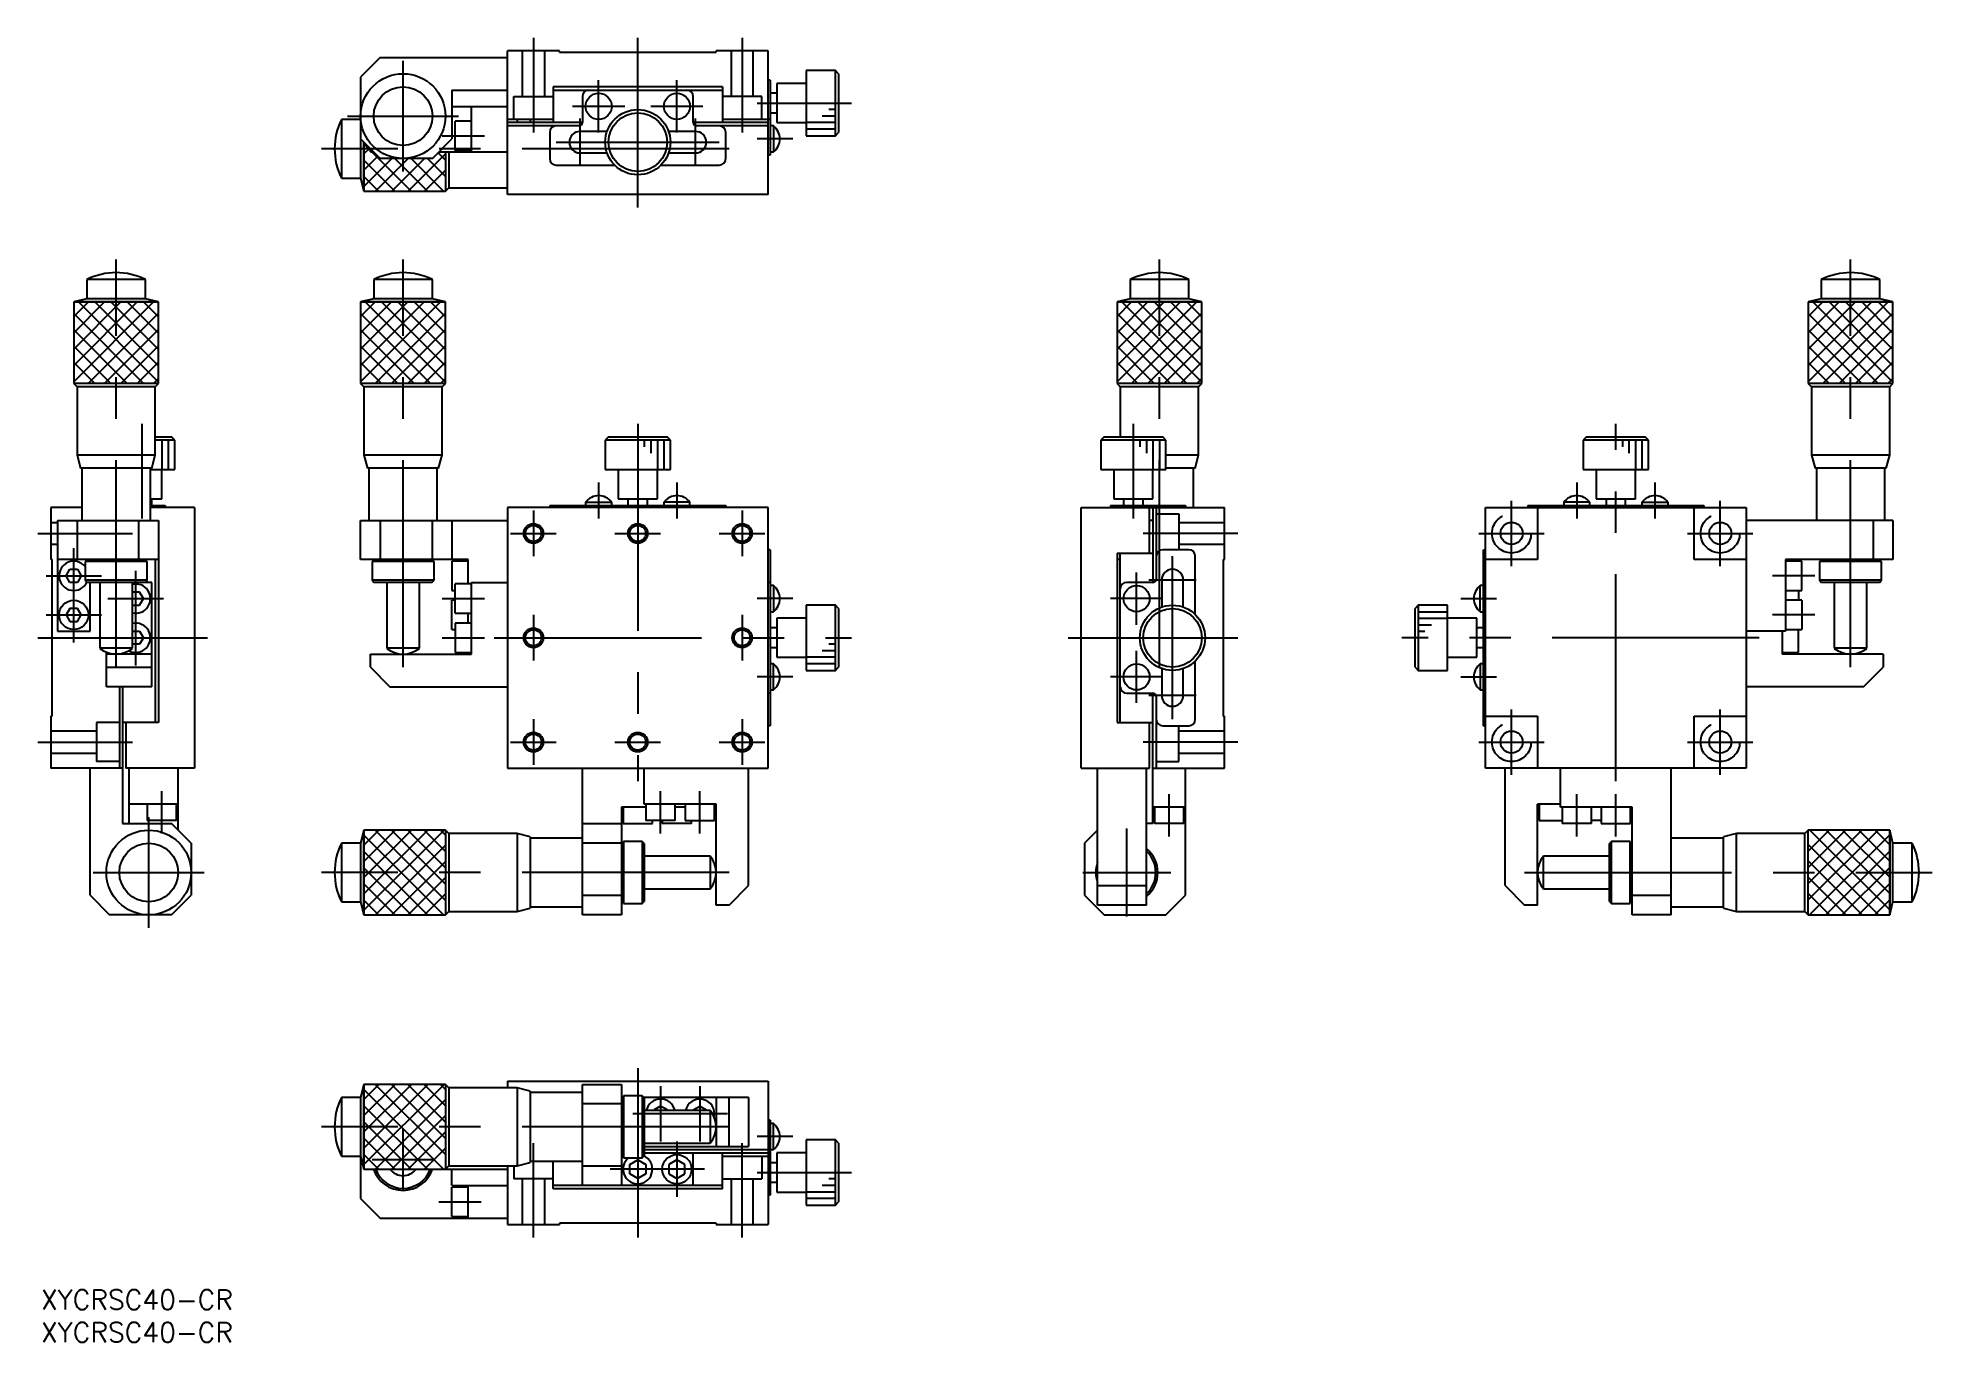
# Model space of a CAD drawing. Extents: x -92 to 198, y -108 to 92.
import ezdxf

# ---------------------------------------------------------------- set-up
doc = ezdxf.new("R2010")
doc.units = 0
doc.linetypes.add('CENTER', pattern=[50.8, 31.75, -6.35, 6.35, -6.35])
doc.linetypes.add('DASHED', pattern=[19.05, 12.7, -6.35])
doc.layers.get('0').update_dxf_attribs({"linetype": 'CONTINUOUS'})
doc.layers.add('CENTER', color=1, linetype='CENTER')
doc.styles.get("Standard").update_dxf_attribs({"font": 'txt.shx', "height": 3, "bigfont": 'bigfont.shx'})

msp = doc.modelspace()

# ---------------------------------------------------------------- linework, layer by layer
at = {"color": 7, "linetype": 'CONTINUOUS'}
for p, q in [((-39.5, 89), (-42.5, 86)), ((-39.5, 89), (-20, 89)), ((-12, 90), (-20, 90)), ((-20, 68), (-20, 90)), ((-12, 89.8), (-12, 90)), ((-12, 89.8), (12, 89.8)), ((20, 90), (12, 90)), ((12, 89.8), (12, 90)), ((20, 68), (20, 90)), ((-42.5, 86), (-42.5, 70.5)), ((13, 84.5), (-13, 84.5)), ((-13, 84.5), (-13, 79)), ((13, 84.5), (13, 79)), ((20.3, 85.5), (20, 85.5)), ((20.3, 85.5), (20.3, 74)), ((21.3, 85), (21.3, 79)), ((25.8, 85), (21.3, 85)), ((25.8, 87), (25.8, 77)), ((30.3, 87), (25.8, 87)), ((30.3, 77), (30.3, 87)), ((30.8, 86.5), (30.3, 87)), ((30.8, 86.5), (30.8, 77.5)), ((-28.5, 84), (-28.5, 76.5)), ((-28.5, 84), (-20, 84)), ((-28.5, 81.5), (-20, 81.5)), ((-25.5, 74.5), (-25.5, 81.5)), ((-13, 84), (13, 84)), ((-8.5, 83), (-8.5, 79)), ((8.5, 79), (8.5, 83)), ((21.3, 83.5), (20.3, 83.5)), ((-45.43, 79.5), (-45.43, 70.5)), ((-42.5, 79.5), (-45.43, 79.5)), ((-28, 74.75), (-28, 79.25)), ((-25.5, 79.25), (-28, 79.25)), ((-13, 79.5), (-20, 79.5)), ((-8.5, 79), (-20, 79)), ((-9, 78.5), (-20, 78.5)), ((-18.5, 79.5), (-18.5, 79)), ((-16.5, 79.5), (-16.5, 79)), ((20, 79), (8.5, 79)), ((20, 78.5), (9, 78.5)), ((20.3, 79.5), (13, 79.5)), ((20.3, 80.5), (21.3, 80.5)), ((20.8, 78.5), (20.3, 78.5)), ((20.8, 78.5), (20.8, 74.5)), ((21.3, 79), (25.8, 79)), ((30.3, 79), (25.8, 79)), ((30.3, 80), (28.3, 80)), ((30.3, 81), (29.3, 81)), ((-42.5, 76.5), (-39.5, 73.5)), ((-42, 68.5), (-42, 76)), ((-42, 76), (-42, 68.5)), ((-41, 74.73), (-42, 75.74)), ((-31.5, 73.5), (-28.5, 76.5)), ((-13.5, 77.5), (-13.5, 73.5)), ((-4.72, 77.65), (-8.85, 77.65)), ((8.85, 77.65), (4.72, 77.65)), ((13.5, 73.5), (13.5, 77.5)), ((30.3, 78), (25.8, 78)), ((25.8, 77), (30.3, 77)), ((30.3, 77), (30.8, 77.5)), ((-41.11, 75.11), (-42, 74.21)), ((-39.86, 73.86), (-42, 71.71)), ((-37.71, 73.5), (-42, 69.21)), ((-37.27, 68.5), (-42, 73.24)), ((-41, 74.5), (-41, 75)), ((-41, 74.5), (-40.5, 74.5)), ((-34.77, 68.5), (-40.77, 74.5)), ((-35.21, 73.5), (-40.21, 68.5)), ((-31.5, 73.5), (-39.5, 73.5)), ((-32.71, 73.5), (-37.71, 68.5)), ((-32.27, 68.5), (-37.27, 73.5)), ((-29.5, 74.21), (-35.21, 68.5)), ((-29.77, 68.5), (-34.77, 73.5)), ((-29.5, 70.73), (-32.27, 73.5)), ((-29.5, 73.23), (-30.63, 74.37)), ((-30.5, 74.5), (-20, 74.5)), ((-29.5, 74.5), (-29.5, 68.5)), ((-29, 74.5), (-29, 69)), ((-28, 74.75), (-25.5, 74.75)), ((-8.85, 74.35), (-4.72, 74.35)), ((4.72, 74.35), (8.85, 74.35)), ((20.3, 74), (20, 74)), ((20.3, 74.5), (20.8, 74.5)), ((-45.43, 70.5), (-42.5, 70.5)), ((-42.5, 70.5), (-42, 68.5)), ((-39.77, 68.5), (-42, 70.74)), ((-29.5, 71.71), (-32.71, 68.5)), ((-12.5, 72.5), (-3.57, 72.5)), ((3.57, 72.5), (12.5, 72.5)), ((-42, 68.5), (-42, 68.5)), ((-42, 68.5), (-29.5, 68.5)), ((-29.5, 68.5), (-29, 69)), ((-29, 69), (-20, 69)), ((20, 68), (-20, 68)), ((-75.5, 54.93), (-84.5, 54.93)), ((-84.5, 54.93), (-84.5, 52)), ((-75.5, 52), (-75.5, 54.93)), ((-31.5, 54.93), (-40.5, 54.93)), ((-40.5, 54.93), (-40.5, 52)), ((-31.5, 52), (-31.5, 54.93)), ((84.5, 54.93), (75.5, 54.93)), ((75.5, 54.93), (75.5, 52)), ((84.5, 52), (84.5, 54.93)), ((190.5, 54.93), (181.5, 54.93)), ((181.5, 54.93), (181.5, 52)), ((190.5, 52), (190.5, 54.93)), ((-84.5, 52), (-86.5, 51.5)), ((-86.5, 49.27), (-84.26, 51.5)), ((-86.5, 46.77), (-81.76, 51.5)), ((-86.5, 44.27), (-79.26, 51.5)), ((-86.5, 41.77), (-76.76, 51.5)), ((-86.5, 39.27), (-74.26, 51.5)), ((-86.5, 51.5), (-73.5, 51.5)), ((-73.5, 51.5), (-86.5, 51.5)), ((-86.5, 51.5), (-86.5, 51.5)), ((-86.5, 51.5), (-86.5, 39)), ((-75.79, 39), (-86.5, 49.71)), ((-73.5, 39.21), (-85.79, 51.5)), ((-75.5, 52), (-84.5, 52)), ((-84.27, 39), (-73.5, 49.77)), ((-73.5, 41.71), (-83.29, 51.5)), ((-73.5, 44.21), (-80.79, 51.5)), ((-73.5, 46.71), (-78.29, 51.5)), ((-73.5, 49.21), (-75.79, 51.5)), ((-73.5, 51.5), (-75.5, 52)), ((-73.5, 51.5), (-73.5, 51.5)), ((-73.5, 39), (-73.5, 51.5)), ((-40.5, 52), (-42.5, 51.5)), ((-42.5, 49.27), (-40.26, 51.5)), ((-42.5, 46.77), (-37.76, 51.5)), ((-42.5, 44.27), (-35.26, 51.5)), ((-42.5, 41.77), (-32.76, 51.5)), ((-42.5, 39.27), (-30.26, 51.5)), ((-42.5, 51.5), (-29.5, 51.5)), ((-29.5, 51.5), (-42.5, 51.5)), ((-42.5, 51.5), (-42.5, 51.5)), ((-42.5, 51.5), (-42.5, 39)), ((-31.79, 39), (-42.5, 49.71)), ((-29.5, 39.21), (-41.79, 51.5)), ((-31.5, 52), (-40.5, 52)), ((-40.27, 39), (-29.5, 49.77)), ((-29.5, 41.71), (-39.29, 51.5)), ((-29.5, 44.21), (-36.79, 51.5)), ((-29.5, 46.71), (-34.29, 51.5)), ((-29.5, 49.21), (-31.79, 51.5)), ((-29.5, 51.5), (-31.5, 52)), ((-29.5, 51.5), (-29.5, 51.5)), ((-29.5, 39), (-29.5, 51.5)), ((75.5, 52), (73.5, 51.5)), ((73.5, 49.27), (75.74, 51.5)), ((73.5, 46.77), (78.24, 51.5)), ((73.5, 44.27), (80.74, 51.5)), ((73.5, 41.77), (83.24, 51.5)), ((73.5, 39.27), (85.74, 51.5)), ((73.5, 51.5), (86.5, 51.5)), ((86.5, 51.5), (73.5, 51.5)), ((73.5, 51.5), (73.5, 51.5)), ((73.5, 51.5), (73.5, 39)), ((84.21, 39), (73.5, 49.71)), ((86.5, 39.21), (74.21, 51.5)), ((84.5, 52), (75.5, 52)), ((75.73, 39), (86.5, 49.77)), ((86.5, 41.71), (76.71, 51.5)), ((86.5, 44.21), (79.21, 51.5)), ((86.5, 46.71), (81.71, 51.5)), ((86.5, 49.21), (84.21, 51.5)), ((86.5, 51.5), (84.5, 52)), ((86.5, 51.5), (86.5, 51.5)), ((86.5, 39), (86.5, 51.5)), ((181.5, 52), (179.5, 51.5)), ((179.5, 49.27), (181.74, 51.5)), ((179.5, 46.77), (184.24, 51.5)), ((179.5, 44.27), (186.74, 51.5)), ((179.5, 41.77), (189.24, 51.5)), ((179.5, 39.27), (191.74, 51.5)), ((179.5, 51.5), (192.5, 51.5)), ((192.5, 51.5), (179.5, 51.5)), ((179.5, 51.5), (179.5, 51.5)), ((179.5, 51.5), (179.5, 39)), ((190.21, 39), (179.5, 49.71)), ((192.5, 39.21), (180.21, 51.5)), ((190.5, 52), (181.5, 52)), ((181.73, 39), (192.5, 49.77)), ((192.5, 41.71), (182.71, 51.5)), ((192.5, 44.21), (185.21, 51.5)), ((192.5, 46.71), (187.71, 51.5)), ((192.5, 49.21), (190.21, 51.5)), ((192.5, 51.5), (190.5, 52)), ((192.5, 51.5), (192.5, 51.5)), ((192.5, 39), (192.5, 51.5)), ((-78.29, 39), (-86.5, 47.21)), ((-81.77, 39), (-73.5, 47.27)), ((-34.29, 39), (-42.5, 47.21)), ((-37.77, 39), (-29.5, 47.27)), ((81.71, 39), (73.5, 47.21)), ((78.23, 39), (86.5, 47.27)), ((187.71, 39), (179.5, 47.21)), ((184.23, 39), (192.5, 47.27)), ((-80.79, 39), (-86.5, 44.71)), ((-79.27, 39), (-73.5, 44.77)), ((-36.79, 39), (-42.5, 44.71)), ((-35.27, 39), (-29.5, 44.77)), ((79.21, 39), (73.5, 44.71)), ((80.73, 39), (86.5, 44.77)), ((185.21, 39), (179.5, 44.71)), ((186.73, 39), (192.5, 44.77)), ((-83.29, 39), (-86.5, 42.21)), ((-76.77, 39), (-73.5, 42.27)), ((-39.29, 39), (-42.5, 42.21)), ((-32.77, 39), (-29.5, 42.27)), ((76.71, 39), (73.5, 42.21)), ((83.23, 39), (86.5, 42.27)), ((182.71, 39), (179.5, 42.21)), ((189.23, 39), (192.5, 42.27)), ((-73.5, 39), (-86.5, 39)), ((-86.5, 39), (-86, 38.5)), ((-74, 38.5), (-86, 38.5)), ((-86, 38.5), (-86, 28)), ((-74.27, 39), (-73.5, 39.77)), ((-74, 38.5), (-73.5, 39)), ((-74, 28), (-74, 38.5)), ((-29.5, 39), (-42.5, 39)), ((-42.5, 39), (-42, 38.5)), ((-30, 38.5), (-42, 38.5)), ((-42, 38.5), (-42, 28)), ((-30.27, 39), (-29.5, 39.77)), ((-30, 38.5), (-29.5, 39)), ((-30, 28), (-30, 38.5)), ((86.5, 39), (73.5, 39)), ((73.5, 39), (74, 38.5)), ((86, 38.5), (74, 38.5)), ((74, 38.5), (74, 30.8)), ((85.73, 39), (86.5, 39.77)), ((86, 38.5), (86.5, 39)), ((86, 28), (86, 38.5)), ((192.5, 39), (179.5, 39)), ((179.5, 39), (180, 38.5)), ((192, 38.5), (180, 38.5)), ((180, 38.5), (180, 28)), ((191.73, 39), (192.5, 39.77)), ((192, 38.5), (192.5, 39)), ((192, 28), (192, 38.5)), ((-74, 30.8), (-71.5, 30.8)), ((-71, 30.3), (-74, 30.3)), ((-73, 30.3), (-73, 25.8)), ((-72, 30.3), (-72, 25.8)), ((-71, 30.3), (-71.5, 30.8)), ((-71, 25.8), (-71, 30.3)), ((-4.5, 30.8), (-5, 30.3)), ((5, 30.3), (-5, 30.3)), ((-5, 30.3), (-5, 25.8)), ((-4.5, 30.8), (4.5, 30.8)), ((1, 30.3), (1, 29.3)), ((2, 30.3), (2, 28.3)), ((3, 30.3), (3, 25.8)), ((4, 30.3), (4, 25.8)), ((5, 30.3), (4.5, 30.8)), ((5, 25.8), (5, 30.3)), ((71.5, 30.8), (71, 30.3)), ((81, 30.3), (71, 30.3)), ((71, 30.3), (71, 25.8)), ((71.5, 30.8), (80.5, 30.8)), ((77, 30.3), (77, 29.3)), ((78, 30.3), (78, 28.3)), ((79, 30.3), (79, 25.8)), ((80, 30.3), (80, 25.8)), ((81, 30.3), (80.5, 30.8)), ((81, 25.8), (81, 30.3)), ((145.5, 30.8), (145, 30.3)), ((155, 30.3), (145, 30.3)), ((145, 30.3), (145, 25.8)), ((145.5, 30.8), (154.5, 30.8)), ((151, 30.3), (151, 29.3)), ((152, 30.3), (152, 28.3)), ((153, 30.3), (153, 25.8)), ((154, 30.3), (154, 25.8)), ((155, 30.3), (154.5, 30.8)), ((155, 25.8), (155, 30.3)), ((-74, 28), (-86, 28)), ((-86, 28), (-85.46, 26)), ((-74.54, 26), (-74, 28)), ((-30, 28), (-42, 28)), ((-42, 28), (-41.46, 26)), ((-30.54, 26), (-30, 28)), ((86, 28), (81, 28)), ((85.46, 26), (86, 28)), ((192, 28), (180, 28)), ((180, 28), (180.54, 26)), ((191.46, 26), (192, 28)), ((-74.54, 26), (-85.46, 26)), ((-85.25, 26), (-85.25, 18)), ((-74.75, 18), (-74.75, 26)), ((-74.75, 25.8), (-71, 25.8)), ((-73, 21.3), (-73, 25.8)), ((-30.54, 26), (-41.46, 26)), ((-41.25, 26), (-41.25, 18)), ((-30.75, 18), (-30.75, 26)), ((-5, 25.8), (5, 25.8)), ((-3, 25.8), (-3, 21.3)), ((3, 21.3), (3, 25.8)), ((71, 25.8), (81, 25.8)), ((73, 25.8), (73, 21.3)), ((79, 21.3), (79, 25.8)), ((85.46, 26), (81, 26)), ((85.25, 20), (85.25, 26)), ((145, 25.8), (155, 25.8)), ((147, 25.8), (147, 21.3)), ((153, 21.3), (153, 25.8)), ((191.46, 26), (180.54, 26)), ((180.75, 26), (180.75, 18)), ((191.25, 18), (191.25, 26)), ((-74.75, 21.3), (-73, 21.3)), ((-74.5, 20.3), (-74.5, 21.3)), ((-8, 20.8), (-8, 20.3)), ((-8, 20.8), (-4, 20.8)), ((-4, 20.3), (-4, 20.8)), ((-3, 21.3), (3, 21.3)), ((-1.5, 21.3), (-1.5, 20.3)), ((1.5, 20.3), (1.5, 21.3)), ((4, 20.8), (4, 20.3)), ((8, 20.8), (4, 20.8)), ((8, 20.3), (8, 20.8)), ((73, 21.3), (79, 21.3)), ((74.5, 21.3), (74.5, 20.3)), ((77.5, 20.3), (77.5, 21.3)), ((142, 20.8), (142, 20.3)), ((146, 20.8), (142, 20.8)), ((146, 20.3), (146, 20.8)), ((147, 21.3), (153, 21.3)), ((148.5, 21.3), (148.5, 20.3)), ((151.5, 20.3), (151.5, 21.3)), ((154, 20.8), (154, 20.3)), ((154, 20.8), (158, 20.8)), ((158, 20.3), (158, 20.8)), ((-90, 20), (-90, 12)), ((-85.25, 20), (-90, 20)), ((-89, 18), (-89, 1)), ((-89, 18), (-73.5, 18)), ((-86, 18), (-86, 12)), ((-76.5, 12), (-76.5, 18)), ((-74.75, 20.3), (-72.5, 20.3)), ((-68, 20), (-74.75, 20)), ((-73.5, 18), (-73.5, -13)), ((-72.5, 20.3), (-72.5, 20)), ((-68, 20), (-68, -20)), ((-42.5, 18), (-20, 18)), ((-42.5, 12), (-42.5, 18)), ((-39.5, 18), (-39.5, 12)), ((-31.5, 12), (-31.5, 18)), ((-28.5, 18), (-28.5, 12)), ((20, 20), (-20, 20)), ((-20, 20), (-20, -20)), ((-13.5, 20.3), (-13.5, 20)), ((-13.5, 20.3), (13.5, 20.3)), ((13.5, 20.3), (13.5, 20)), ((20, -20), (20, 20)), ((68, 20), (90, 20)), ((68, -20), (68, 20)), ((72.5, 20.3), (84, 20.3)), ((72.5, 20.3), (72.5, 20)), ((78.5, 13), (78.5, 20.3)), ((79, 18), (78.5, 18)), ((79, 20), (79, 8.5)), ((79.5, 20), (79.5, 9)), ((84, 20.3), (84, 20)), ((90, 12), (90, 20)), ((130, 20), (170, 20)), ((130, -20), (130, 20)), ((136.5, 20.3), (163.5, 20.3)), ((136.5, 20.3), (136.5, 20)), ((138, 20), (138, 12)), ((141.5, 20.3), (141.5, 20)), ((158.5, 20.3), (158.5, 20)), ((162, 12), (162, 20)), ((163.5, 20.3), (163.5, 20)), ((170, 20), (170, -20)), ((192.5, 18), (170, 18)), ((189.5, 12), (189.5, 18)), ((192.5, 18), (192.5, 12)), ((-89.8, 12), (-90, 12)), ((-89.8, -12), (-89.8, 12)), ((-73.5, 12), (-89, 12)), ((-75.25, 11.7), (-84.75, 11.7)), ((-84.75, 11.7), (-84.75, 8.81)), ((-84.44, 12), (-84.44, 11.7)), ((-75.56, 11.7), (-75.56, 12)), ((-75.25, 8.81), (-75.25, 11.7)), ((-74, 12), (-74, -13)), ((-26, 12), (-42.5, 12)), ((-31.25, 11.7), (-40.75, 11.7)), ((-40.75, 11.7), (-40.75, 8.81)), ((-40.44, 12), (-40.44, 11.7)), ((-31.56, 11.7), (-31.56, 12)), ((-31.25, 8.81), (-31.25, 11.7)), ((-28.5, 11.75), (-28.5, 7.25)), ((-26, 11.75), (-28.5, 11.75)), ((-26, 8.25), (-26, 12)), ((20.3, 13.5), (20, 13.5)), ((20.3, 13.5), (20.3, -13.5)), ((73.5, 13), (73.5, -13)), ((73.5, 13), (79, 13)), ((74, 12), (73.5, 12)), ((74, -13), (74, 13)), ((84.5, 13.5), (80.5, 13.5)), ((85.5, 3.57), (85.5, 12.5)), ((89.8, 12), (90, 12)), ((89.8, 12), (89.8, -12)), ((129.7, -13.5), (129.7, 13.5)), ((129.7, 13.5), (130, 13.5)), ((138, 12), (130, 12)), ((170, 12), (162, 12)), ((192.5, 12), (176, 12)), ((176, 12), (176, 1)), ((178.5, 11.75), (176, 11.75)), ((178.5, 7.25), (178.5, 11.75)), ((190.75, 11.7), (181.25, 11.7)), ((181.25, 11.7), (181.25, 8.81)), ((181.56, 12), (181.56, 11.7)), ((190.44, 11.7), (190.44, 12)), ((190.75, 8.81), (190.75, 11.7)), ((-87.65, 9.5), (-87.08, 10.5)), ((-87.08, 8.5), (-87.65, 9.5)), ((-87.08, 10.5), (-85.92, 10.5)), ((-85.92, 10.5), (-85.35, 9.5)), ((-85.35, 9.5), (-85.92, 8.5)), ((-75.25, 8.81), (-84.75, 8.81)), ((-84.75, 8.81), (-84.44, 8.5)), ((-75.56, 8.5), (-75.25, 8.81)), ((-31.25, 8.81), (-40.75, 8.81)), ((-40.75, 8.81), (-40.44, 8.5)), ((-31.56, 8.5), (-31.25, 8.81)), ((80.35, 8.85), (80.35, 4.72)), ((83.65, 4.72), (83.65, 8.85)), ((190.75, 8.81), (181.25, 8.81)), ((181.25, 8.81), (181.56, 8.5)), ((190.44, 8.5), (190.75, 8.81)), ((-85.92, 8.5), (-87.08, 8.5)), ((-74.5, 8.5), (-84.44, 8.5)), ((-84, 1), (-84, 8.5)), ((-82.5, 8.5), (-82.5, -1.62)), ((-77.5, -1.62), (-77.5, 8.5)), ((-76.41, 7), (-77.5, 7)), ((-75.8, 6), (-76.41, 7)), ((-76.41, 5), (-75.8, 6)), ((-74.5, -7.5), (-74.5, 8.5)), ((-31.56, 8.5), (-40.44, 8.5)), ((-38.5, 8.5), (-38.5, -1.62)), ((-33.5, -1.62), (-33.5, 8.5)), ((-28.5, 7.25), (-28, 7.25)), ((-28, 3.75), (-28, 8.25)), ((-25.5, 8.25), (-28, 8.25)), ((-25.5, 8.5), (-20, 8.5)), ((-25.5, -2.5), (-25.5, 8.5)), ((20.3, 8.5), (20, 8.5)), ((20.8, 8), (20.3, 8)), ((20.8, 8), (20.8, 4)), ((79, 8.5), (75, 8.5)), ((129.2, 4), (129.2, 8)), ((129.7, 8), (129.2, 8)), ((176, 7.25), (178.5, 7.25)), ((178, 7.25), (178, 5.75)), ((190.44, 8.5), (181.56, 8.5)), ((183.5, 8.5), (183.5, -1.62)), ((188.5, -1.62), (188.5, 8.5)), ((-87.08, 4.5), (-87.65, 3.5)), ((-87.65, 3.5), (-87.08, 2.5)), ((-85.92, 4.5), (-87.08, 4.5)), ((-85.35, 3.5), (-85.92, 4.5)), ((-85.92, 2.5), (-85.35, 3.5)), ((-77.5, 5), (-76.41, 5)), ((-28.5, 1.25), (-28.5, 5.75)), ((-28, 5.75), (-28.5, 5.75)), ((-28, 3.75), (-25.5, 3.75)), ((-26, 2.25), (-26, 3.75)), ((20.3, 4), (20.8, 4)), ((21.3, 3), (21.3, -3)), ((25.8, 3), (21.3, 3)), ((25.8, 5), (25.8, -5)), ((30.3, 5), (25.8, 5)), ((30.3, -5), (30.3, 5)), ((30.8, 4.5), (30.3, 5)), ((30.8, 4.5), (30.8, -4.5)), ((119.7, 5), (119.2, 4.5)), ((119.2, -4.5), (119.2, 4.5)), ((119.7, 5), (119.7, -5)), ((124.2, 5), (119.7, 5)), ((119.7, 4), (124.2, 4)), ((119.7, 3), (124.2, 3)), ((124.2, -5), (124.2, 5)), ((128.7, 3), (124.2, 3)), ((128.7, -3), (128.7, 3)), ((129.2, 4), (129.7, 4)), ((178.5, 5.75), (176, 5.75)), ((178.5, 5.75), (178.5, 1.25)), ((-89, 1), (-84, 1)), ((-87.08, 2.5), (-85.92, 2.5)), ((-77.5, 1), (-76.41, 1)), ((-76.41, 1), (-75.8, 0)), ((-75.8, 0), (-76.41, -1)), ((-28.5, 1.25), (-28, 1.25)), ((-28, 2.25), (-28, -2.25)), ((-25.5, 2.25), (-28, 2.25)), ((21.3, 1.5), (20.3, 1.5)), ((119.7, 2), (121.7, 2)), ((119.7, 1), (120.7, 1)), ((129.7, 1.5), (128.7, 1.5)), ((176, 1), (170, 1)), ((175.5, 1), (175.5, -2.5)), ((176, 1.25), (178.5, 1.25)), ((178, -2.25), (178, 1.25)), ((-77.5, -1.62), (-82.5, -1.62)), ((-81.5, -7.5), (-81.5, -2.21)), ((-74.5, -2.5), (-81.5, -2.5)), ((-76.41, -1), (-77.5, -1)), ((-41, -4.5), (-41, -2.5)), ((-41, -2.5), (-25.5, -2.5)), ((-33.5, -1.62), (-38.5, -1.62)), ((-28, -2.25), (-25.5, -2.25)), ((20.3, -1.5), (21.3, -1.5)), ((30.3, -2), (28.3, -2)), ((30.3, -1), (29.3, -1)), ((128.7, -1.5), (129.7, -1.5)), ((175.5, -2.25), (178, -2.25)), ((191, -2.5), (175.5, -2.5)), ((188.5, -1.62), (183.5, -1.62)), ((191, -2.5), (191, -4.5)), ((-81.5, -4.5), (-74.5, -4.5)), ((-41, -4.5), (-38, -7.5)), ((20.8, -4), (20.3, -4)), ((20.8, -8), (20.8, -4)), ((21.3, -3), (25.8, -3)), ((30.3, -3), (25.8, -3)), ((30.3, -4), (25.8, -4)), ((25.8, -5), (30.3, -5)), ((30.3, -5), (30.8, -4.5)), ((80.35, -4.72), (80.35, -8.85)), ((83.65, -8.85), (83.65, -4.72)), ((85.5, -12.5), (85.5, -3.57)), ((119.2, -4.5), (119.7, -5)), ((119.7, -5), (124.2, -5)), ((124.2, -3), (128.7, -3)), ((129.2, -4), (129.2, -8)), ((129.7, -4), (129.2, -4)), ((188, -7.5), (191, -4.5)), ((-74.5, -7.5), (-81.5, -7.5)), ((-79.5, -7.5), (-79.5, -20)), ((-79, -7.5), (-79, -28.5)), ((-38, -7.5), (-20, -7.5)), ((20.3, -8.5), (20, -8.5)), ((20.3, -8), (20.8, -8)), ((75, -8.5), (79, -8.5)), ((79, -28.5), (79, -8.5)), ((129.2, -8), (129.7, -8)), ((188, -7.5), (170, -7.5)), ((79.5, -9), (79.5, -20)), ((-90, -12), (-90, -20)), ((-89.8, -12), (-90, -12)), ((-73.5, -13), (-79, -13)), ((-78.5, -13), (-78.5, -20)), ((20.3, -13.5), (20, -13.5)), ((73.5, -13), (79, -13)), ((78.5, -20), (78.5, -13)), ((80.5, -13.5), (84.5, -13.5)), ((89.8, -12), (90, -12)), ((90, -20), (90, -12)), ((129.7, -13.5), (130, -13.5)), ((130, -12), (138, -12)), ((138, -12), (138, -20)), ((162, -12), (170, -12)), ((162, -20), (162, -12)), ((-79, -20), (-90, -20)), ((-68, -20), (-78.5, -20)), ((-78, -28.5), (-78, -20)), ((-70.5, -29.5), (-70.5, -20)), ((-20, -20), (20, -20)), ((-8.5, -42.5), (-8.5, -20)), ((1, -25.5), (1, -20)), ((17, -38), (17, -20)), ((68, -20), (78.5, -20)), ((70.5, -41), (70.5, -20)), ((78, -41), (78, -20)), ((79, -20), (90, -20)), ((84, -39.5), (84, -20)), ((170, -20), (130, -20)), ((133, -38), (133, -20)), ((141.5, -26), (141.5, -20)), ((158.5, -42.5), (158.5, -20)), ((-70.5, -25.5), (-78, -25.5)), ((-75.25, -25.5), (-75.25, -28)), ((-70.75, -28), (-70.75, -25.5)), ((1.25, -26), (-2.5, -26)), ((-2.5, -26), (-2.5, -42.5)), ((-2.25, -26), (-2.25, -28.5)), ((12, -25.5), (1, -25.5)), ((1.25, -25.5), (1.25, -28)), ((5.75, -28), (5.75, -25.5)), ((7.25, -26), (5.75, -26)), ((7.25, -25.5), (7.25, -28)), ((11.75, -28), (11.75, -25.5)), ((12, -41), (12, -25.5)), ((84, -26), (79, -26)), ((79.25, -26), (79.25, -28.5)), ((83.75, -28.5), (83.75, -26)), ((138, -41), (138, -25.5)), ((141.5, -25.5), (138, -25.5)), ((138.25, -25.5), (138.25, -28)), ((152.5, -26), (141.5, -26)), ((141.75, -26), (141.75, -28.5)), ((146.25, -28.5), (146.25, -26)), ((147.75, -26), (147.75, -28.5)), ((152.25, -28.5), (152.25, -26)), ((152.5, -42.5), (152.5, -26)), ((-79, -28.5), (-71.5, -28.5)), ((-70.75, -28), (-75.25, -28)), ((-68.5, -31.5), (-71.5, -28.5)), ((-8.5, -28.5), (-2.5, -28.5)), ((-2.25, -28.5), (2.25, -28.5)), ((5.75, -28), (1.25, -28)), ((2.25, -28.5), (2.25, -28)), ((3.75, -28), (3.75, -28.5)), ((8.25, -28.5), (3.75, -28.5)), ((7.25, -28), (11.75, -28)), ((8.25, -28.5), (8.25, -28)), ((79, -28.5), (78, -28.5)), ((83.75, -28.5), (79.25, -28.5)), ((138.25, -28), (141.75, -28)), ((146.25, -28.5), (141.75, -28.5)), ((147.75, -28), (146.25, -28)), ((147.75, -28.5), (152.25, -28.5)), ((-68.5, -31.5), (-68.5, -39.5)), ((-45.43, -31.5), (-45.43, -40.5)), ((-42.5, -31.5), (-45.43, -31.5)), ((-42, -29.5), (-42.5, -31.5)), ((-42.5, -31.5), (-42.5, -40.5)), ((-39.71, -29.5), (-42, -31.79)), ((-37.21, -29.5), (-42, -34.29)), ((-34.71, -29.5), (-42, -36.79)), ((-32.21, -29.5), (-42, -39.29)), ((-29.71, -29.5), (-42, -41.79)), ((-42, -29.5), (-42, -42.5)), ((-42, -42.5), (-42, -29.5)), ((-29.5, -29.5), (-42, -29.5)), ((-42, -29.5), (-42, -29.5)), ((-29.77, -42.5), (-42, -30.26)), ((-29.5, -40.27), (-40.27, -29.5)), ((-29.5, -31.79), (-40.21, -42.5)), ((-29.5, -37.77), (-37.77, -29.5)), ((-29.5, -35.27), (-35.27, -29.5)), ((-29.5, -32.77), (-32.77, -29.5)), ((-29.5, -30.27), (-30.27, -29.5)), ((-29.5, -29.5), (-29.5, -42.5)), ((-29, -30), (-29.5, -29.5)), ((-29, -30), (-29, -42)), ((-18.5, -30), (-29, -30)), ((-18.5, -30), (-18.5, -42)), ((-16.5, -30.54), (-18.5, -30)), ((-16.5, -30.54), (-16.5, -41.46)), ((-8.5, -30.75), (-16.5, -30.75)), ((-2.5, -31.5), (-8.5, -31.5)), ((-2.2, -31.56), (-2.5, -31.56)), ((-2.2, -31.25), (-2.2, -40.75)), ((0.69, -31.25), (-2.2, -31.25)), ((0.69, -31.25), (0.69, -40.75)), ((1, -31.56), (0.69, -31.25)), ((1, -31.56), (1, -40.44)), ((70.5, -29.5), (68.5, -31.5)), ((68.5, -31.5), (68.5, -39.5)), ((149.31, -31.25), (149, -31.56)), ((149, -40.44), (149, -31.56)), ((149.31, -40.75), (149.31, -31.25)), ((152.2, -31.25), (149.31, -31.25)), ((152.2, -40.75), (152.2, -31.25)), ((152.5, -31.56), (152.2, -31.56)), ((166.5, -30.75), (158.5, -30.75)), ((168.5, -30), (166.5, -30.54)), ((166.5, -41.46), (166.5, -30.54)), ((168.5, -42), (168.5, -30)), ((179, -30), (168.5, -30)), ((179.5, -29.5), (179, -30)), ((179, -42), (179, -30)), ((179.5, -40.21), (190.21, -29.5)), ((179.5, -37.71), (187.71, -29.5)), ((179.5, -35.21), (185.21, -29.5)), ((179.5, -32.71), (182.71, -29.5)), ((179.5, -42.5), (179.5, -29.5)), ((192, -29.5), (179.5, -29.5)), ((179.5, -31.73), (190.27, -42.5)), ((179.71, -42.5), (192, -30.21)), ((179.77, -29.5), (192, -41.74)), ((182.27, -29.5), (192, -39.24)), ((184.77, -29.5), (192, -36.74)), ((187.27, -29.5), (192, -34.24)), ((189.77, -29.5), (192, -31.74)), ((192, -42.5), (192, -29.5)), ((192, -29.5), (192, -42.5)), ((192.5, -31.5), (192, -29.5)), ((192, -29.5), (192, -29.5)), ((192.5, -40.5), (192.5, -31.5)), ((195.43, -31.5), (192.5, -31.5)), ((195.43, -40.5), (195.43, -31.5)), ((-32.27, -42.5), (-42, -32.76)), ((-29.5, -34.29), (-37.71, -42.5)), ((11.12, -33.5), (1, -33.5)), ((11.12, -33.5), (11.12, -38.5)), ((138.88, -38.5), (138.88, -33.5)), ((149, -33.5), (138.88, -33.5)), ((179.5, -34.23), (187.77, -42.5)), ((182.21, -42.5), (192, -32.71)), ((-34.77, -42.5), (-42, -35.26)), ((-37.27, -42.5), (-42, -37.76)), ((-29.5, -36.79), (-35.21, -42.5)), ((179.5, -36.73), (185.27, -42.5)), ((184.71, -42.5), (192, -35.21)), ((187.21, -42.5), (192, -37.71)), ((-84, -39.5), (-81, -42.5)), ((-71.5, -42.5), (-68.5, -39.5)), ((-45.43, -40.5), (-42.5, -40.5)), ((-42.5, -40.5), (-42, -42.5)), ((-39.77, -42.5), (-42, -40.26)), ((-29.5, -39.29), (-32.71, -42.5)), ((-8.5, -39.5), (-2.5, -39.5)), ((-2.5, -40.44), (-2.2, -40.44)), ((0.69, -40.75), (1, -40.44)), ((1, -38.5), (11.12, -38.5)), ((14, -41), (17, -38)), ((68.5, -39.5), (71.5, -42.5)), ((70.5, -38), (78, -38)), ((81, -42.5), (84, -39.5)), ((133, -38), (136, -41)), ((138.88, -38.5), (149, -38.5)), ((149, -40.44), (149.31, -40.75)), ((152.2, -40.44), (152.5, -40.44)), ((152.5, -39.5), (158.5, -39.5)), ((179.5, -39.23), (182.77, -42.5)), ((189.71, -42.5), (192, -40.21)), ((192, -42.5), (192.5, -40.5)), ((192.5, -40.5), (195.43, -40.5)), ((-71.5, -42.5), (-81, -42.5)), ((-42, -42.5), (-29.5, -42.5)), ((-42, -42.5), (-42, -42.5)), ((-29.5, -42.5), (-29, -42)), ((-29, -42), (-18.5, -42)), ((-18.5, -42), (-16.5, -41.46)), ((-16.5, -41.25), (-8.5, -41.25)), ((-2.5, -42.5), (-8.5, -42.5)), ((-2.2, -40.75), (0.69, -40.75)), ((14, -41), (12, -41)), ((78, -41), (70.5, -41)), ((71.5, -42.5), (81, -42.5)), ((138, -41), (136, -41)), ((149.31, -40.75), (152.2, -40.75)), ((158.5, -42.5), (152.5, -42.5)), ((158.5, -41.25), (166.5, -41.25)), ((166.5, -41.46), (168.5, -42)), ((168.5, -42), (179, -42)), ((179, -42), (179.5, -42.5)), ((179.5, -42.5), (192, -42.5)), ((192, -42.5), (192, -42.5)), ((-42, -68.5), (-42.5, -70.5)), ((-39.71, -68.5), (-42, -70.79)), ((-37.21, -68.5), (-42, -73.29)), ((-34.71, -68.5), (-42, -75.79)), ((-32.21, -68.5), (-42, -78.29)), ((-29.71, -68.5), (-42, -80.79)), ((-42, -68.5), (-42, -81.5)), ((-42, -81.5), (-42, -68.5)), ((-29.5, -68.5), (-42, -68.5)), ((-42, -68.5), (-42, -68.5)), ((-29.77, -81.5), (-42, -69.26)), ((-29.5, -79.27), (-40.27, -68.5)), ((-29.5, -76.77), (-37.77, -68.5)), ((-29.5, -74.27), (-35.27, -68.5)), ((-29.5, -71.77), (-32.77, -68.5)), ((-29.5, -69.27), (-30.27, -68.5)), ((-29.5, -68.5), (-29.5, -81.5)), ((-29, -69), (-29.5, -68.5)), ((-29, -69), (-29, -81)), ((-18.5, -69), (-29, -69)), ((-20, -68), (20, -68)), ((-20, -68), (-20, -69)), ((-18.5, -69), (-18.5, -81)), ((-16.5, -69.54), (-18.5, -69)), ((-16.5, -69.54), (-16.5, -80.46)), ((-8.5, -68.5), (-2.5, -68.5)), ((-8.5, -84), (-8.5, -68.5)), ((-2.5, -68.5), (-2.5, -84)), ((20, -68), (20, -90)), ((-45.43, -70.5), (-45.43, -79.5)), ((-42.5, -70.5), (-45.43, -70.5)), ((-42.5, -70.5), (-42.5, -86)), ((-32.27, -81.5), (-42, -71.76)), ((-29.5, -70.79), (-40.21, -81.5)), ((-8.5, -69.75), (-16.5, -69.75)), ((-2.5, -71.5), (-8.5, -71.5)), ((-2.2, -70.56), (-2.5, -70.56)), ((-2.2, -70.25), (-2.2, -79.75)), ((0.69, -70.25), (-2.2, -70.25)), ((0.69, -70.25), (0.69, -79.75)), ((1, -70.56), (0.69, -70.25)), ((17, -70.5), (1, -70.5)), ((1, -70.5), (1, -79.44)), ((11.12, -72.5), (1, -72.5)), ((3.5, -71.85), (2.5, -72.42)), ((2.5, -72.42), (2.5, -72.5)), ((4.5, -72.42), (3.5, -71.85)), ((4.5, -72.5), (4.5, -72.42)), ((8.5, -72.42), (9.5, -71.85)), ((8.5, -72.5), (8.5, -72.42)), ((9.5, -71.85), (10.5, -72.42)), ((10.5, -72.42), (10.5, -72.5)), ((11.12, -72.5), (11.12, -77.5)), ((12, -70.5), (12, -78)), ((14, -78), (14, -70.5)), ((17, -70.5), (17, -78)), ((-34.77, -81.5), (-42, -74.26)), ((-29.5, -73.29), (-37.71, -81.5)), ((20.3, -74), (20, -74)), ((20.3, -74), (20.3, -85.5)), ((20.8, -74.5), (20.3, -74.5)), ((20.8, -78.5), (20.8, -74.5)), ((-37.27, -81.5), (-42, -76.76)), ((-29.5, -75.79), (-35.21, -81.5)), ((-29.5, -78.29), (-32.71, -81.5)), ((1, -77.5), (11.12, -77.5)), ((1, -78), (17, -78)), ((25.8, -77), (25.8, -87)), ((30.3, -77), (25.8, -77)), ((30.3, -87), (30.3, -77)), ((30.8, -77.5), (30.3, -77)), ((30.8, -77.5), (30.8, -86.5)), ((-45.43, -79.5), (-42.5, -79.5)), ((-42.5, -79.5), (-42, -81.5)), ((-39.77, -81.5), (-42, -79.26)), ((-29.5, -81.5), (-29, -81)), ((-29, -81), (-18.5, -81)), ((-20, -81), (-20, -90)), ((-18.5, -81), (-16.5, -80.46)), ((-16.5, -80.25), (-8.5, -80.25)), ((-13, -84.5), (-13, -80.25)), ((-8.5, -81), (-2.5, -81)), ((-2.5, -79.44), (-2.2, -79.44)), ((-2.2, -79.75), (0.69, -79.75)), ((-1.24, -80.78), (0, -80.06)), ((-1.24, -82.22), (-1.24, -80.78)), ((0, -80.06), (1.24, -80.78)), ((0.69, -79.75), (1, -79.44)), ((1, -78.5), (20, -78.5)), ((1, -79), (20, -79)), ((1.24, -80.78), (1.24, -82.22)), ((6, -80.06), (4.76, -80.78)), ((4.76, -80.78), (4.76, -82.22)), ((7.24, -80.78), (6, -80.06)), ((7.24, -82.22), (7.24, -80.78)), ((8.5, -84), (8.5, -79)), ((13, -84.5), (13, -79)), ((13, -79.5), (20.3, -79.5)), ((20.3, -78.5), (20.8, -78.5)), ((21.3, -80.5), (20.3, -80.5)), ((21.3, -79), (21.3, -85)), ((25.8, -79), (21.3, -79)), ((-42, -81.5), (-20, -81.5)), ((-42, -81.5), (-42, -81.5)), ((-28.5, -84), (-28.5, -81.5)), ((-28.5, -84), (-20, -84)), ((-26, -89), (-26, -84)), ((13, -84), (-13, -84)), ((0, -82.94), (-1.24, -82.22)), ((1.24, -82.22), (0, -82.94)), ((4.76, -82.22), (6, -82.94)), ((6, -82.94), (7.24, -82.22)), ((20.3, -83.5), (21.3, -83.5)), ((30.3, -84), (28.3, -84)), ((30.3, -83), (29.3, -83)), ((-42.5, -86), (-39.5, -89)), ((-28.5, -88.75), (-28.5, -84.25)), ((-26, -84.25), (-28.5, -84.25)), ((13, -84.5), (-13, -84.5)), ((20.3, -85.5), (20, -85.5)), ((21.3, -85), (25.8, -85)), ((30.3, -85), (25.8, -85)), ((30.3, -86), (25.8, -86)), ((25.8, -87), (30.3, -87)), ((30.3, -87), (30.8, -86.5)), ((-39.5, -89), (-20, -89)), ((-28.5, -88.75), (-26, -88.75)), ((-20, -90), (-12, -90)), ((-12, -89.8), (-12, -90)), ((12, -89.8), (-12, -89.8)), ((12, -89.8), (12, -90)), ((12, -90), (20, -90))]:
    msp.add_line(p, q, dxfattribs=at)
at = {"color": 3, "linetype": 'DASHED'}
for p, q in [((-17.7, 83), (-17.7, 90)), ((-14.3, 90), (-14.3, 83)), ((14.3, 90), (14.3, 83)), ((17.7, 83), (17.7, 90)), ((-19, 83), (-13, 83)), ((-19, 79.5), (-19, 83)), ((19, 83), (13, 83)), ((19, 79.5), (19, 83)), ((-90, 17.7), (-89, 17.7)), ((79.5, 19), (83, 19)), ((83, 19), (83, 13.5)), ((83, 17.7), (90, 17.7)), ((-89, 14.3), (-90, 14.3)), ((79.5, 13), (79.63, 13)), ((90, 14.3), (83, 14.3)), ((-83, -14.3), (-90, -14.3)), ((-83, -13), (-83, -19)), ((-79.5, -13), (-83, -13)), ((79.5, -13), (79.63, -13)), ((83, -19), (83, -13.5)), ((90, -14.3), (83, -14.3)), ((-90, -17.7), (-83, -17.7)), ((-79.5, -19), (-83, -19)), ((79.5, -19), (83, -19)), ((83, -17.7), (90, -17.7)), ((-19, -81), (-19, -83)), ((19, -79.5), (19, -83)), ((-13, -83), (-19, -83)), ((-17.7, -90), (-17.7, -83)), ((-14.3, -83), (-14.3, -90)), ((13, -83), (19, -83)), ((14.3, -83), (14.3, -90)), ((17.7, -90), (17.7, -83))]:
    msp.add_line(p, q, dxfattribs=at)
at = {"color": 6, "linetype": 'CONTINUOUS'}
for p, q in [((20.3, 85.5), (20.3, 84.5)), ((20.3, 84.5), (20.3, 80.5)), ((20.3, 80.5), (20.3, 79.5)), ((20.3, 79.5), (20.3, 79)), ((20.3, 79), (20.3, 75)), ((20.3, 75), (20.3, 74))]:
    msp.add_line(p, q, dxfattribs=at)
msp.add_line((-84, -39.5), (-84, -20))
at = {"color": 7, "linetype": 'CONTINUOUS'}
for centre, radius in [((-36, 80), 6.5), ((-36, 80), 6.5), ((-36, 80), 4.5), ((-6, 81.5), 2), ((6, 81.5), 2), ((0, 76), 5), ((0, 76), 4.5), ((134, 16), 1.7), ((166, 16), 1.7), ((-16, 16), 1.23), ((0, 16), 1.23), ((16, 16), 1.23), ((76.5, 6), 2), ((-86.5, 3.5), 2.25), ((82, 0), 5), ((82, 0), 4.5), ((-16, 0), 1.23), ((16, 0), 1.23), ((76.5, -6), 2), ((134, -16), 1.7), ((166, -16), 1.7), ((-16, -16), 1.23), ((0, -16), 1.23), ((16, -16), 1.23), ((-75, -36), 6.5), ((-75, -36), 6.5), ((-75, -36), 4.5), ((6, -81.5), 2.25)]:
    msp.add_circle(centre, radius, dxfattribs=at)
at = {"color": 3, "linetype": 'CONTINUOUS'}
for centre in [(-16, 16), (0, 16), (16, 16), (-16, 0), (16, 0), (-16, -16), (0, -16), (16, -16)]:
    msp.add_circle(centre, 1.5, dxfattribs=at)
at = {"color": 3, "linetype": 'DASHED'}
for centre in [(134, 16), (166, 16), (134, -16), (166, -16)]:
    msp.add_circle(centre, 3, dxfattribs=at)
at = {"color": 7, "linetype": 'CONTINUOUS'}
for centre, radius, start, end in [((-7.5, 83), 1, 90, 180), ((7.5, 83), 1, 0, 90), ((-36.5, 75), 10, 153.2563, 206.7437), ((-12.5, 77.5), 1, 90, 180), ((-9, 79), 0.5, 270, 0), ((9, 79), 0.5, 180, 270), ((12.5, 77.5), 1, 0, 90), ((19.27, 76.48), 2.53, 0.3586, 52.7715), ((-8.85, 76), 1.65, 90, 270), ((8.85, 76), 1.65, 270, 90), ((19.27, 76.52), 2.53, 307.2285, 359.6414), ((-12.5, 73.5), 1, 180, 270), ((12.5, 73.5), 1, 270, 0), ((-80, 46), 10, 63.2563, 116.7437), ((-36, 46), 10, 63.2563, 116.7437), ((80, 46), 10, 63.2563, 116.7437), ((186, 46), 10, 63.2563, 116.7437), ((-5.98, 19.27), 2.53, 90.3586, 142.7715), ((-6.02, 19.27), 2.53, 37.2285, 89.6414), ((6.02, 19.27), 2.53, 90.3586, 142.7715), ((5.98, 19.27), 2.53, 37.2285, 89.6414), ((144.02, 19.27), 2.53, 90.3586, 142.7715), ((143.98, 19.27), 2.53, 37.2285, 89.6414), ((156.02, 19.27), 2.53, 90.3586, 142.7715), ((155.98, 19.27), 2.53, 37.2285, 89.6414), ((-86.5, 9.5), 2.25, 38.9424, 334.3918), ((80.5, 12.5), 1, 90, 180), ((84.5, 12.5), 1, 0, 90), ((79, 9), 0.5, 270, 0), ((82, 8.85), 1.65, 0, 180), ((-77, 6), 2.25, 257.1604, 102.8396), ((19.27, 5.98), 2.53, 0.3586, 52.7715), ((19.27, 6.02), 2.53, 307.2285, 359.6414), ((75, 7.5), 1, 90, 180), ((130.73, 5.98), 2.53, 127.2285, 179.6414), ((130.73, 6.02), 2.53, 180.3586, 232.7715), ((-77, 0), 2.25, 242.2486, 102.8396), ((-80, 1.5), 4, 231.3178, 308.6822), ((-36, 1.5), 4, 231.3178, 308.6822), ((186, 1.5), 4, 231.3178, 308.6822), ((19.27, -6.02), 2.53, 0.3586, 52.7715), ((130.73, -6.02), 2.53, 127.2285, 179.6414), ((19.27, -5.98), 2.53, 307.2285, 359.6414), ((75, -7.5), 1, 180, 270), ((79, -9), 0.5, 0, 90), ((130.73, -5.98), 2.53, 180.3586, 232.7715), ((82, -8.85), 1.65, 180, 0), ((80.5, -12.5), 1, 180, 270), ((84.5, -12.5), 1, 270, 0), ((-36.5, -36), 10, 153.2563, 206.7437), ((186.5, -36), 10, 333.2563, 26.7437), ((8, -36), 4, 321.3178, 38.6822), ((75, -36), 4.75, 161.3283, 198.6717), ((75, -36), 4.75, 309.1667, 50.8333), ((75, -36), 4.44, 312.4653, 47.5347), ((142, -36), 4, 141.3178, 218.6822), ((-36.5, -75), 10, 153.2563, 206.7437), ((3.5, -73), 2.25, 12.8396, 167.1604), ((9.5, -73), 2.25, 347.7544, 167.1604), ((8, -75), 4, 321.3178, 38.6822), ((19.27, -76.52), 2.53, 0.3586, 52.7715), ((19.27, -76.48), 2.53, 307.2285, 359.6414), ((0, -81.5), 2.25, 128.9424, 64.3918), ((-36, -80), 4.75, 198.4085, 341.5915), ((-36, -80), 4.44, 199.729, 340.271), ((-36, -80), 2.5, 216.8699, 323.1301)]:
    msp.add_arc(centre, radius, start, end, dxfattribs=at)
at = {"layer": 'CENTER', "color": 1, "linetype": 'CENTER'}
for p, q in [((-16, 92), (-16, 77.5)), ((0, 66), (0, 92)), ((16, 92), (16, 77.5)), ((-36, 71.5), (-36, 88.5)), ((-6, 77.5), (-6, 85.5)), ((6, 77.5), (6, 85.5)), ((-2, 81.5), (-10, 81.5)), ((10, 81.5), (2, 81.5)), ((18.3, 82), (32.8, 82)), ((-44.5, 80), (-27.5, 80)), ((-8.85, 72.35), (-8.85, 79.65)), ((8.85, 72.35), (8.85, 79.65)), ((-30, 77), (-23.5, 77)), ((-12.5, 76), (12.5, 76)), ((23.8, 76.5), (18.3, 76.5)), ((14, 75), (-48.5, 75)), ((-80, -4.5), (-80, 58)), ((-36, -4.5), (-36, 58)), ((80, -4.5), (80, 58)), ((186, -4.5), (186, 58)), ((-76, 18.3), (-76, 32.8)), ((0, 32.8), (0, -22)), ((76, 18.3), (76, 32.8)), ((150, -22), (150, 32.8)), ((-6, 23.8), (-6, 18.3)), ((6, 23.8), (6, 18.3)), ((144, 23.8), (144, 18.3)), ((156, 23.8), (156, 18.3)), ((134, 11), (134, 21)), ((166, 11), (166, 21)), ((-16, 19.5), (-16, 12.5)), ((16, 19.5), (16, 12.5)), ((-92, 16), (-77.5, 16)), ((-19.5, 16), (-12.5, 16)), ((-3.5, 16), (3.5, 16)), ((12.5, 16), (19.5, 16)), ((92, 16), (77.5, 16)), ((129, 16), (139, 16)), ((161, 16), (171, 16)), ((-86.5, -0.75), (-86.5, 13.75)), ((82, -12.5), (82, 12.5)), ((-90.75, 9.5), (-82.25, 9.5)), ((-77, -4.25), (-77, 10.25)), ((76.5, 2), (76.5, 10)), ((85.65, 8.85), (78.35, 8.85)), ((180.5, 9.5), (174, 9.5)), ((-81.25, 6), (-72.75, 6)), ((-30, 6), (-23.5, 6)), ((23.8, 6), (18.3, 6)), ((80.5, 6), (72.5, 6)), ((126.2, 6), (131.7, 6)), ((-90.75, 3.5), (-82.25, 3.5)), ((-16, 3.5), (-16, -3.5)), ((16, 3.5), (16, -3.5)), ((180.5, 3.5), (174, 3.5)), ((-92, 0), (-66, 0)), ((-22, 0), (32.8, 0)), ((66, 0), (92, 0)), ((172, 0), (117.2, 0)), ((-30, 0), (-23.5, 0)), ((76.5, -10), (76.5, -2)), ((23.8, -6), (18.3, -6)), ((80.5, -6), (72.5, -6)), ((126.2, -6), (131.7, -6)), ((85.65, -8.85), (78.35, -8.85)), ((134, -21), (134, -11)), ((166, -21), (166, -11)), ((-16, -12.5), (-16, -19.5)), ((16, -12.5), (16, -19.5)), ((-92, -16), (-77.5, -16)), ((-19.5, -16), (-12.5, -16)), ((-3.5, -16), (3.5, -16)), ((12.5, -16), (19.5, -16)), ((92, -16), (77.5, -16)), ((129, -16), (139, -16)), ((161, -16), (171, -16)), ((-73, -30), (-73, -23.5)), ((3.5, -30), (3.5, -23.5)), ((9.5, -30), (9.5, -23.5)), ((81.5, -30.5), (81.5, -24)), ((144, -30.5), (144, -24)), ((150, -30.5), (150, -24)), ((-75, -44.5), (-75, -27.5)), ((75, -42.75), (75, -29.25)), ((-83.5, -36), (-66.5, -36)), ((14, -36), (-48.5, -36)), ((68.25, -36), (81.75, -36)), ((136, -36), (198.5, -36)), ((0, -66), (0, -92)), ((3.5, -68.75), (3.5, -77.25)), ((9.5, -68.75), (9.5, -77.25)), ((14, -75), (-48.5, -75)), ((-36, -84.75), (-36, -75.25)), ((13.75, -73), (-0.75, -73)), ((-16, -92), (-16, -77.5)), ((6, -77.25), (6, -85.75)), ((16, -92), (16, -77.5)), ((23.8, -76.5), (18.3, -76.5)), ((-40.75, -80), (-31.25, -80)), ((10.25, -81.5), (-4.25, -81.5)), ((18.3, -82), (32.8, -82)), ((-30.5, -86.5), (-24, -86.5))]:
    msp.add_line(p, q, dxfattribs=at)

# ---------------------------------------------------------------- texts
at = {"color": 7, "linetype": 'CONTINUOUS'}
for p in [(-91.53, -103.02), (-91.53, -108.02)]:
    msp.add_text('XYCRSC40-CR', height=3, dxfattribs=at).set_placement(p)

doc.saveas('drawing.dxf')
